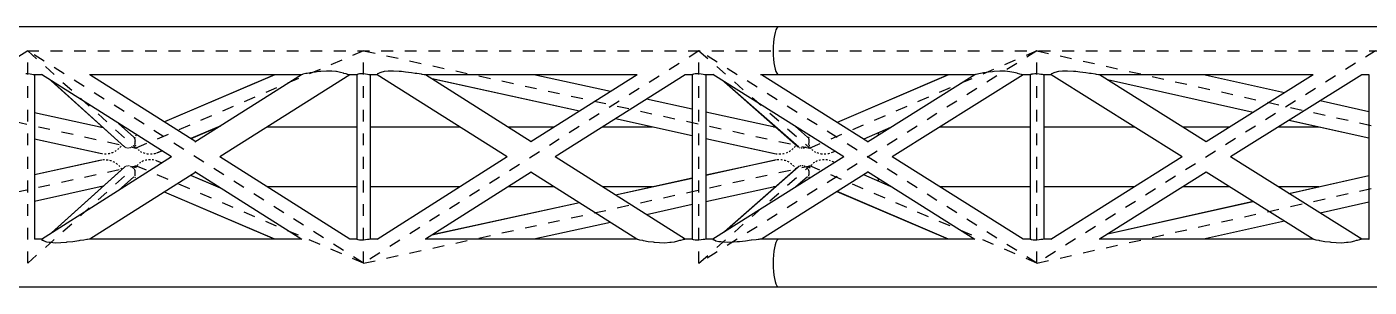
# Model space of a CAD drawing. Header units: millimetres. Extents: x 149919 to 150445, y 136651 to 136866.
# Drawn here: x 150211.19 to 150222.56, y 136757.47 to 136759.68 of the extents above; entities that cross this region are included whole.
import ezdxf

# ---------------------------------------------------------------- set-up
doc = ezdxf.new("R2010")
doc.units = ezdxf.units.MM
doc.header["$LTSCALE"] = 0.25
doc.linetypes.add('CENTER', pattern=[50.8, 31.75, -6.35, 6.35, -6.35])
doc.linetypes.add('XKITLINE00', pattern=[0])

# ---------------------------------------------------------------- blocks, each defined once
blk = doc.blocks.new('çatıı')
at = {"color": 8, "linetype": 'XKITLINE00'}
for p, q in [((7574.7, 10930.6), (6202.7, 10930.6)), ((7571.6, 10925.8), (7571, 10923.3)), ((7572.3, 10927.9), (7571.6, 10925.8)), ((7572.3, 10927.9), (7571.6, 10925.8)), ((7573, 10929.4), (7572.3, 10927.9)), ((7573, 10929.4), (7572.3, 10927.9)), ((7573.8, 10930.3), (7573, 10929.4)), ((7573.8, 10930.3), (7573, 10929.4)), ((7574.7, 10930.6), (7573.8, 10930.3)), ((7574.7, 10930.6), (7573.8, 10930.3)), ((9008.6, 10930.6), (7574.7, 10930.6)), ((7570, 10913.8), (7569.9, 10910.3)), ((7570.2, 10917.2), (7570, 10913.8)), ((7570.5, 10920.4), (7570.2, 10917.2)), ((7571, 10923.3), (7570.5, 10920.4)), ((7569.9, 10910.3), (7570, 10906.7)), ((7570, 10906.7), (7570.2, 10903.3)), ((7570.2, 10903.3), (7570.5, 10900.1)), ((6938.8, 10890.7), (6937.1, 10890.8)), ((6940.6, 10890.5), (6938.8, 10890.7)), ((6942.2, 10890.2), (6940.6, 10890.5)), ((6943.4, 10890), (6942.2, 10890.2)), ((6944.2, 10889.9), (6943.4, 10890)), ((6944.3, 10889.9), (6944.2, 10889.9)), ((6944.5, 10890), (6944.3, 10889.9)), ((6950.4, 10890), (6944.3, 10890)), ((6944.5, 10890), (6944.5, 10750.6)), ((6944.5, 10890), (6944.5, 10750.6)), ((7060.4, 10820.3), (6950.2, 10890.1)), ((7170.5, 10890), (6991, 10890)), ((7080.9, 10833.2), (6991.3, 10890)), ((7147.7, 10890), (7054.4, 10850)), ((7147.9, 10890), (7054.5, 10850)), ((7170.6, 10890), (7080.3, 10832.9)), ((7211.4, 10890), (7101.4, 10820.3)), ((7171.3, 10890.2), (7170.6, 10890)), ((7171.7, 10890.4), (7171.3, 10890.2)), ((7174.2, 10890.9), (7171.7, 10890.4)), ((7175.4, 10891.1), (7174.2, 10890.9)), ((7177.9, 10891.7), (7175.4, 10891.1)), ((7182.3, 10892.3), (7177.9, 10891.7)), ((7185.3, 10892.6), (7182.3, 10892.3)), ((7187, 10892.8), (7185.3, 10892.6)), ((7191.8, 10893.1), (7187, 10892.8)), ((7196.2, 10893), (7191.8, 10893.1)), ((7199.6, 10892.6), (7196.2, 10893)), ((7200.1, 10892.6), (7199.6, 10892.6)), ((7203.5, 10892), (7200.1, 10892.6)), ((7206.1, 10891.3), (7203.5, 10892)), ((7206.4, 10891.1), (7206.1, 10891.3)), ((7208.3, 10890.7), (7206.4, 10891.1)), ((7209.4, 10890.2), (7208.3, 10890.7)), ((7209.8, 10890.1), (7209.4, 10890.2)), ((7210.9, 10889.9), (7209.8, 10890.1)), ((7217.3, 10890), (7210.7, 10890)), ((7211.3, 10890), (7210.9, 10889.9)), ((7210.9, 10889.9), (7210.9, 10889.9)), ((7217.6, 10890.2), (7217.3, 10890)), ((7217.3, 10890.1), (7217.3, 10750.4)), ((7217.3, 10890), (7217.3, 10750.5)), ((7217.8, 10890.2), (7217.6, 10890.2)), ((7218.4, 10890.4), (7217.8, 10890.2)), ((7219.6, 10890.7), (7218.4, 10890.4)), ((7221.2, 10890.8), (7219.6, 10890.7)), ((7223, 10890.7), (7221.2, 10890.8)), ((7224.7, 10890.5), (7223, 10890.7)), ((7226.3, 10890.2), (7224.7, 10890.5)), ((7227.6, 10890), (7226.3, 10890.2)), ((7228.4, 10889.9), (7227.6, 10890)), ((7228.6, 10890), (7228.4, 10889.9)), ((7234.7, 10890), (7228.4, 10890)), ((7228.4, 10889.9), (7228.4, 10889.9)), ((7228.7, 10890), (7228.7, 10750.6)), ((7228.7, 10890), (7228.7, 10750.6)), ((7234.7, 10890.2), (7234.5, 10890.1)), ((7234.7, 10889.9), (7234.5, 10890.1)), ((7234.8, 10890.7), (7234.7, 10890.2)), ((7344.7, 10820.3), (7234.7, 10889.9)), ((7235.9, 10891.1), (7234.8, 10890.7)), ((7237.7, 10892), (7235.9, 10891.3)), ((7235.9, 10891.3), (7235.9, 10891.1)), ((7240.5, 10892.6), (7237.7, 10892)), ((7240.9, 10892.6), (7240.5, 10892.6)), ((7243.9, 10893), (7240.9, 10892.6)), ((7248.3, 10893.1), (7243.9, 10893)), ((7253.3, 10892.8), (7248.3, 10893.1)), ((7255.2, 10892.6), (7253.3, 10892.8)), ((7258.5, 10892.3), (7255.2, 10892.6)), ((7263.7, 10891.7), (7258.5, 10892.3)), ((7266.8, 10891.1), (7263.7, 10891.7)), ((7268.3, 10890.9), (7266.8, 10891.1)), ((7272, 10890.4), (7268.3, 10890.9)), ((7272.8, 10890.2), (7272, 10890.4)), ((7274.4, 10890), (7272.8, 10890.2)), ((7275.3, 10889.9), (7274.4, 10890)), ((7454.7, 10890), (7274.8, 10890)), ((7275.5, 10889.9), (7275.3, 10889.9)), ((7275.5, 10889.9), (7275.4, 10890)), ((7365.1, 10833.2), (7275.5, 10889.9)), ((7454.8, 10890), (7364.8, 10833)), ((7432.3, 10875.8), (7367.3, 10890)), ((7495.5, 10890), (7385.4, 10820.3)), ((7501.4, 10890), (7495.2, 10890)), ((7501.7, 10890.2), (7501.4, 10890)), ((7501.4, 10890.1), (7501.4, 10750.4)), ((7501.4, 10890), (7501.4, 10750.5)), ((7502, 10890.2), (7501.7, 10890.2)), ((7502.5, 10890.4), (7502, 10890.2)), ((7503.8, 10890.7), (7502.5, 10890.4)), ((7505.4, 10890.8), (7503.8, 10890.7)), ((7507.1, 10890.7), (7505.4, 10890.8)), ((7508.9, 10890.5), (7507.1, 10890.7)), ((7510.5, 10890.2), (7508.9, 10890.5)), ((7511.8, 10890), (7510.5, 10890.2)), ((7512.6, 10889.9), (7511.8, 10890)), ((7512.8, 10890), (7512.6, 10889.9)), ((7518.9, 10890), (7512.6, 10890)), ((7512.6, 10889.9), (7512.6, 10889.9)), ((7512.8, 10890), (7512.8, 10750.6)), ((7512.8, 10890), (7512.8, 10750.6)), ((7629.7, 10820.3), (7518.7, 10890.1)), ((7574.7, 10890), (7559.2, 10890)), ((7650.2, 10833.2), (7560, 10890)), ((7570.5, 10900.1), (7571, 10897.2)), ((7571, 10897.2), (7571.6, 10894.7)), ((7571.6, 10894.7), (7572.3, 10892.7)), ((7571.6, 10894.7), (7572.3, 10892.7)), ((7572.3, 10892.7), (7573, 10891.2)), ((7572.3, 10892.7), (7573, 10891.2)), ((7573, 10891.2), (7573.8, 10890.3)), ((7573, 10891.2), (7573.8, 10890.3)), ((7574.7, 10890), (7573.8, 10890.3)), ((7574.7, 10890), (7573.8, 10890.3)), ((7740.5, 10890), (7574.7, 10890)), ((7718.2, 10890), (7624.1, 10849.6)), ((7718.4, 10890), (7624.2, 10849.6)), ((7740.6, 10890), (7649.7, 10832.9)), ((7781.6, 10890), (7670.8, 10820.3)), ((7741.3, 10890.1), (7740.6, 10890)), ((7741.7, 10890.3), (7741.3, 10890.1)), ((7744.2, 10890.8), (7741.7, 10890.3)), ((7745.6, 10891), (7744.2, 10890.8)), ((7747.9, 10891.5), (7745.6, 10891)), ((7752.3, 10892.2), (7747.9, 10891.5)), ((7755.7, 10892.5), (7752.3, 10892.2)), ((7757.1, 10892.7), (7755.7, 10892.5)), ((7762, 10893), (7757.1, 10892.7)), ((7766.5, 10892.9), (7762, 10893)), ((7770.4, 10892.5), (7766.5, 10892.9)), ((7773.8, 10891.9), (7770.4, 10892.5)), ((7776.5, 10891.2), (7773.8, 10891.9)), ((7776.9, 10891), (7776.5, 10891.2)), ((7778.7, 10890.6), (7776.9, 10891)), ((7779.8, 10890.1), (7778.7, 10890.6)), ((7780.2, 10890.1), (7779.8, 10890.1)), ((7781.2, 10889.9), (7780.2, 10890.1)), ((7787.6, 10890), (7781, 10890)), ((7781.5, 10890), (7781.2, 10889.9)), ((7781.2, 10889.9), (7781.2, 10889.9)), ((7787.9, 10890.1), (7787.6, 10890)), ((7787.6, 10890.1), (7787.6, 10750.5)), ((7787.6, 10890), (7787.6, 10750.6)), ((7788.3, 10890.2), (7787.9, 10890.1)), ((7788.7, 10890.4), (7788.3, 10890.2)), ((7790, 10890.6), (7788.7, 10890.4)), ((7791.6, 10890.8), (7790, 10890.6)), ((7793.3, 10890.7), (7791.6, 10890.8)), ((7795.1, 10890.5), (7793.3, 10890.7)), ((7796.7, 10890.2), (7795.1, 10890.5)), ((7796.8, 10890.2), (7796.7, 10890.2)), ((7798, 10890.1), (7796.8, 10890.2)), ((7798.8, 10889.9), (7798, 10890.1)), ((7805.2, 10890), (7798.8, 10890)), ((7799, 10890), (7798.8, 10889.9)), ((7798.8, 10889.9), (7798.8, 10889.9)), ((7799, 10890), (7799, 10750.6)), ((7799, 10890), (7799, 10750.6)), ((7805.3, 10890.2), (7805.1, 10890.1)), ((7805.1, 10890.1), (7805.2, 10889.9)), ((7916.2, 10820.3), (7805.2, 10889.9)), ((7805.5, 10890.7), (7805.3, 10890.2)), ((7806.6, 10891.1), (7805.5, 10890.7)), ((7806.7, 10891.3), (7806.6, 10891.1)), ((7808.5, 10892), (7806.7, 10891.3)), ((7811.4, 10892.6), (7808.5, 10892)), ((7811.8, 10892.6), (7811.4, 10892.6)), ((7814.9, 10893), (7811.8, 10892.6)), ((7819.3, 10893.1), (7814.9, 10893)), ((7824.3, 10892.8), (7819.3, 10893.1)), ((7826.2, 10892.6), (7824.3, 10892.8)), ((7829.6, 10892.3), (7826.2, 10892.6)), ((7834.7, 10891.7), (7829.6, 10892.3)), ((7837.9, 10891.1), (7834.7, 10891.7)), ((7839.3, 10890.9), (7837.9, 10891.1)), ((7843, 10890.4), (7839.3, 10890.9)), ((7843.8, 10890.2), (7843, 10890.4)), ((7845.3, 10890), (7843.8, 10890.2)), ((7846.2, 10889.9), (7845.3, 10890)), ((8027.2, 10890), (7845.6, 10890)), ((7846.3, 10889.9), (7846.2, 10890)), ((7846.3, 10889.9), (7846.2, 10889.9)), ((7936.7, 10833.2), (7846.3, 10889.9)), ((8002.8, 10874.6), (7934.2, 10890)), ((8027.3, 10890), (7936.5, 10833)), ((8068.3, 10890), (7957.3, 10820.3)), ((8074.4, 10890), (8068.1, 10890)), ((8074.4, 10890.1), (8074.4, 10750.5)), ((8074.7, 10890.1), (8074.4, 10890)), ((8074.4, 10890), (8074.4, 10750.6)), ((7020.6, 10828.9), (6958.5, 10884.8)), ((7020.9, 10828.6), (6958.8, 10884.7)), ((7406, 10859.1), (7281, 10886.4)), ((7406, 10859.1), (7281.1, 10886.4)), ((7591.2, 10828.7), (7528.4, 10884)), ((7591.6, 10828.5), (7528.7, 10883.8)), ((7976.5, 10858.1), (7853, 10885.8)), ((7976.4, 10858.1), (7853, 10885.7)), ((7501.4, 10860.7), (7462.6, 10869.2)), ((8074.4, 10858.6), (8033.1, 10867.8)), ((7002.6, 10845), (6944.5, 10857.8)), ((7572.5, 10845.2), (7512.8, 10858.2)), ((7001.9, 10845.7), (6999.8, 10845.7)), ((7028.4, 10837.1), (7015.5, 10848.8)), ((7020.4, 10845.7), (7018.9, 10845.7)), ((7102.3, 10846.8), (7076.8, 10835.9)), ((7101.9, 10846.5), (7076.8, 10835.8)), ((7100.5, 10845.7), (7099.9, 10845.7)), ((7217.3, 10845.7), (7141.5, 10845.7)), ((7304.6, 10845.7), (7228.7, 10845.7)), ((7384.8, 10845.7), (7345.3, 10845.7)), ((7467.6, 10845.7), (7425.5, 10845.7)), ((7501.4, 10838.3), (7436.3, 10852.5)), ((7501.4, 10838.3), (7436.3, 10852.5)), ((7571.9, 10845.7), (7570.2, 10845.7)), ((7599, 10837), (7588.8, 10846)), ((7589.3, 10845.7), (7589.2, 10845.7)), ((7669.3, 10845.2), (7646.6, 10835.5)), ((7787.6, 10845.7), (7711.2, 10845.7)), ((7875.7, 10845.7), (7799, 10845.7)), ((7956.7, 10845.7), (7916.8, 10845.7)), ((8031.9, 10845.7), (7997.8, 10845.7)), ((8074.4, 10836.2), (8006.7, 10851.3)), ((8074.4, 10836.2), (8006.8, 10851.3)), ((7001.3, 10823), (6944.5, 10835.4)), ((6999.9, 10823.2), (6944.5, 10835.4)), ((7028.4, 10837.1), (7028.6, 10836.9)), ((7028.6, 10836.9), (7028.7, 10836.7)), ((7029.1, 10836.4), (7029.2, 10836.2)), ((7029.3, 10836.7), (7029.2, 10836.3)), ((7029.2, 10836.2), (7029.2, 10836.1)), ((7029.2, 10836.1), (7029.3, 10835.7)), ((7029.4, 10836.8), (7029.3, 10836.7)), ((7029.3, 10835.7), (7029.4, 10835.5)), ((7029.5, 10837.1), (7029.4, 10836.8)), ((7029.4, 10835.5), (7029.5, 10835.3)), ((7029.5, 10833.4), (7029.4, 10832.7)), ((7029.5, 10833.1), (7029.4, 10832.6)), ((7029.5, 10835.3), (7029.5, 10835.1)), ((7029.5, 10835.1), (7029.5, 10835)), ((7029.5, 10835), (7029.5, 10834.4)), ((7029.5, 10834.7), (7029.6, 10833.8)), ((7029.6, 10833.8), (7029.5, 10833.5)), ((7029.5, 10833.6), (7029.5, 10833.4)), ((7030.1, 10838.5), (7029.9, 10838)), ((7030.5, 10838.8), (7030.1, 10838.5)), ((7572.4, 10822.8), (7512.8, 10835.8)), ((7571, 10823.1), (7512.8, 10835.8)), ((7599, 10837), (7599.2, 10836.8)), ((7599.2, 10836.8), (7599.4, 10836.6)), ((7599.7, 10836.3), (7599.8, 10836.1)), ((7599.7, 10836.3), (7599.7, 10836.3)), ((7599.9, 10836.7), (7599.8, 10836.2)), ((7599.8, 10836.1), (7599.8, 10836)), ((7599.8, 10836), (7599.9, 10835.6)), ((7600, 10836.8), (7599.9, 10836.7)), ((7599.9, 10835.6), (7600, 10835.4)), ((7600.1, 10837.1), (7600, 10836.8)), ((7600, 10835.4), (7600.1, 10835.2)), ((7600.1, 10833.3), (7600, 10832.6)), ((7600.1, 10835.2), (7600.1, 10835)), ((7600.1, 10835), (7600.1, 10834.8)), ((7600.1, 10834.8), (7600.1, 10834.3)), ((7600.1, 10834.6), (7600.2, 10833.7)), ((7600.2, 10833.7), (7600.1, 10833.3)), ((7600.1, 10833.5), (7600.1, 10833.3)), ((7600.1, 10833.3), (7600.1, 10833.3)), ((7600.1, 10833), (7600.1, 10832.6)), ((7600.8, 10838.5), (7600.5, 10838)), ((7600.8, 10838.5), (7600.8, 10838.5)), ((7659.1, 10840.8), (7658.5, 10838.4)), ((7659.1, 10840.8), (7658.5, 10838.4)), ((7002.1, 10822.9), (7001.3, 10823)), ((7004.4, 10822.7), (7003.6, 10822.8)), ((7005.2, 10822.8), (7004.4, 10822.7)), ((7007.5, 10823.1), (7006.7, 10823)), ((7008.2, 10823.3), (7007.5, 10823.1)), ((7010.4, 10823.9), (7009.7, 10823.7)), ((7011.1, 10824.2), (7010.4, 10823.9)), ((7013, 10825.2), (7012.4, 10824.9)), ((7013.6, 10825.7), (7013, 10825.2)), ((7015.3, 10827), (7014.7, 10826.5)), ((7015.7, 10827.5), (7015.3, 10827)), ((7017.2, 10829), (7016.7, 10828.4)), ((7017.5, 10829.5), (7017.2, 10829)), ((7018.4, 10830.8), (7018.3, 10830.6)), ((7020.8, 10828.8), (7020.6, 10828.9)), ((7022, 10828.1), (7021.5, 10828.4)), ((7022.3, 10828), (7022, 10828.1)), ((7023.7, 10827.8), (7023.1, 10827.9)), ((7023.9, 10827.8), (7023.7, 10827.8)), ((7025.4, 10828.1), (7024.8, 10828)), ((7025.7, 10828.2), (7025.4, 10828.1)), ((7027, 10828.8), (7026.5, 10828.5)), ((7027.2, 10829), (7027, 10828.8)), ((7028.4, 10830), (7027.9, 10829.6)), ((7028.5, 10830.2), (7028.4, 10830.1)), ((7028.4, 10830.1), (7028.4, 10830)), ((7029.2, 10831.2), (7029, 10830.9)), ((7029.3, 10831.5), (7029.2, 10831.2)), ((7029.2, 10831.3), (7029.2, 10831.3)), ((7029.4, 10832), (7029.3, 10831.6)), ((7029.3, 10831.8), (7029.3, 10831.5)), ((7029.4, 10832.4), (7029.4, 10832)), ((7029.5, 10830.7), (7029.7, 10830.2)), ((7029.7, 10830.2), (7029.8, 10830)), ((7029.8, 10830), (7030, 10829.6)), ((7030.6, 10828.6), (7030.9, 10828)), ((7030.9, 10828), (7031.3, 10827.6)), ((7032.2, 10826.6), (7032.6, 10826.2)), ((7032.6, 10826.2), (7032.6, 10826.1)), ((7033.2, 10825.7), (7032.6, 10826.1)), ((7034.8, 10824.5), (7034.2, 10824.9)), ((7035.4, 10824.2), (7034.8, 10824.5)), ((7037.3, 10823.4), (7036.7, 10823.7)), ((7038.1, 10823.2), (7037.3, 10823.4)), ((7040.2, 10822.7), (7039.5, 10822.9)), ((7041, 10822.7), (7040.2, 10822.7)), ((7043.3, 10822.6), (7042.5, 10822.6)), ((7044, 10822.7), (7043.3, 10822.6)), ((7046.3, 10823), (7045.6, 10822.9)), ((7047.1, 10823.3), (7046.3, 10823)), ((7052.4, 10825.4), (7047.8, 10823.4)), ((7049.3, 10824), (7048.5, 10823.8)), ((7052.4, 10825.4), (7049.3, 10824)), ((7573.2, 10822.8), (7572.4, 10822.8)), ((7575.5, 10822.6), (7574.8, 10822.6)), ((7576.3, 10822.7), (7575.5, 10822.6)), ((7578.6, 10822.9), (7577.8, 10822.8)), ((7579.3, 10823.1), (7578.6, 10822.9)), ((7581.5, 10823.8), (7580.8, 10823.6)), ((7582.1, 10824.1), (7581.5, 10823.8)), ((7584.1, 10825.1), (7583.4, 10824.8)), ((7584.6, 10825.6), (7584.1, 10825.1)), ((7586.3, 10826.9), (7585.7, 10826.4)), ((7586.7, 10827.4), (7586.3, 10826.9)), ((7588.2, 10828.9), (7587.7, 10828.4)), ((7588.5, 10829.4), (7588.2, 10828.9)), ((7591.4, 10828.6), (7591.2, 10828.7)), ((7592.7, 10827.9), (7592.1, 10828.2)), ((7592.9, 10827.9), (7592.7, 10827.9)), ((7594.3, 10827.7), (7593.7, 10827.8)), ((7594.6, 10827.7), (7594.3, 10827.7)), ((7596.1, 10827.9), (7595.4, 10827.8)), ((7596.3, 10828), (7596.1, 10827.9)), ((7597.7, 10828.7), (7597.1, 10828.4)), ((7597.8, 10828.9), (7597.7, 10828.7)), ((7599, 10829.9), (7598.5, 10829.5)), ((7599.1, 10830.1), (7599, 10830)), ((7599, 10830), (7599, 10829.9)), ((7599.8, 10831.1), (7599.6, 10830.8)), ((7599.9, 10831.4), (7599.8, 10831.1)), ((7600, 10831.9), (7599.9, 10831.5)), ((7599.9, 10831.7), (7599.9, 10831.4)), ((7600.1, 10832.5), (7600, 10831.9)), ((7600.1, 10830.7), (7600.3, 10830.2)), ((7600.3, 10830.2), (7600.4, 10830)), ((7600.4, 10830), (7600.6, 10829.6)), ((7601.2, 10828.6), (7601.5, 10828)), ((7601.5, 10828), (7601.9, 10827.6)), ((7602.8, 10826.6), (7603.2, 10826.2)), ((7603.2, 10826.2), (7603.2, 10826.1)), ((7603.8, 10825.7), (7603.2, 10826.1)), ((7605.4, 10824.5), (7604.8, 10824.9)), ((7606, 10824.2), (7605.4, 10824.5)), ((7607.9, 10823.4), (7607.3, 10823.7)), ((7608.7, 10823.2), (7607.9, 10823.4)), ((7610.8, 10822.7), (7610.1, 10822.9)), ((7611.6, 10822.7), (7610.8, 10822.7)), ((7613.9, 10822.6), (7613.1, 10822.6)), ((7614.6, 10822.7), (7613.9, 10822.6)), ((7616.9, 10823), (7616.2, 10822.9)), ((7617.7, 10823.3), (7616.9, 10823)), ((7619.8, 10824), (7619.1, 10823.7)), ((7622.2, 10825), (7619.8, 10824)), ((7001.4, 10817.6), (6944.5, 10805.1)), ((6999.7, 10817.3), (6944.5, 10805.1)), ((7060.4, 10820.3), (6950.3, 10750.5)), ((7020.6, 10811.7), (6958.5, 10755.7)), ((7020.9, 10811.9), (6958.8, 10755.9)), ((7000.1, 10817.3), (6999.7, 10817.3)), ((7002.8, 10817.8), (7002.1, 10817.6)), ((7003.6, 10817.8), (7002.8, 10817.8)), ((7006, 10817.7), (7005.2, 10817.7)), ((7006.7, 10817.6), (7006, 10817.7)), ((7009, 10817.1), (7008.2, 10817.3)), ((7009.7, 10816.9), (7009, 10817.1)), ((7011.8, 10816), (7011.1, 10816.3)), ((7012.4, 10815.7), (7011.8, 10816)), ((7014.2, 10814.5), (7013.6, 10814.9)), ((7014.2, 10814.5), (7014.5, 10814.2)), ((7014.7, 10814), (7014.5, 10814.2)), ((7016.3, 10812.6), (7015.7, 10813.1)), ((7016.3, 10812.6), (7016.7, 10812.1)), ((7017.5, 10811), (7017.9, 10810.5)), ((7017.9, 10810.5), (7018, 10810.4)), ((7018, 10810.4), (7018.3, 10810)), ((7021.5, 10812.2), (7020.9, 10811.9)), ((7022.5, 10812.6), (7022.3, 10812.5)), ((7023.1, 10812.6), (7022.5, 10812.6)), ((7024.2, 10812.7), (7023.9, 10812.7)), ((7024.8, 10812.6), (7024.2, 10812.7)), ((7025.9, 10812.3), (7025.7, 10812.4)), ((7026.5, 10812), (7025.9, 10812.3)), ((7027.4, 10811.4), (7027.2, 10811.6)), ((7027.4, 10811.4), (7027.9, 10811)), ((7028.7, 10810.2), (7028.5, 10810.3)), ((7028.7, 10810.2), (7029, 10809.6)), ((7029.5, 10809.8), (7029.2, 10809.3)), ((7030.2, 10811.5), (7030, 10810.9)), ((7030.6, 10812), (7030.2, 10811.5)), ((7031.7, 10813.5), (7031.3, 10813)), ((7032.2, 10813.9), (7031.7, 10813.5)), ((7033.6, 10815.3), (7033.2, 10814.8)), ((7034.2, 10815.6), (7033.6, 10815.3)), ((7036, 10816.7), (7035.4, 10816.3)), ((7036.7, 10816.9), (7036, 10816.7)), ((7038.7, 10817.6), (7038.1, 10817.3)), ((7039.5, 10817.7), (7038.7, 10817.6)), ((7041.7, 10817.9), (7041, 10817.8)), ((7042.5, 10817.9), (7041.7, 10817.9)), ((7044.8, 10817.8), (7044, 10817.8)), ((7045.6, 10817.6), (7044.8, 10817.8)), ((7047.8, 10817.1), (7047.1, 10817.3)), ((7052.4, 10815.1), (7047.8, 10817.1)), ((7052.4, 10815.2), (7049.2, 10816.6)), ((7211.4, 10750.6), (7101.4, 10820.3)), ((7344.7, 10820.3), (7234.6, 10750.5)), ((7495.4, 10750.6), (7385.4, 10820.3)), ((7572.6, 10817.8), (7512.8, 10804.7)), ((7570.9, 10817.4), (7512.8, 10804.8)), ((7629.7, 10820.3), (7518.8, 10750.6)), ((7591.2, 10811.8), (7528.4, 10756.6)), ((7591.6, 10812.1), (7528.7, 10756.8)), ((7571.3, 10817.5), (7570.9, 10817.4)), ((7574, 10817.9), (7573.2, 10817.8)), ((7574.8, 10817.9), (7574, 10817.9)), ((7577.1, 10817.9), (7576.3, 10817.9)), ((7577.8, 10817.7), (7577.1, 10817.9)), ((7580.1, 10817.3), (7579.3, 10817.4)), ((7580.8, 10817), (7580.1, 10817.3)), ((7582.8, 10816.1), (7582.1, 10816.4)), ((7583.4, 10815.8), (7582.8, 10816.1)), ((7585.2, 10814.6), (7584.6, 10815)), ((7585.2, 10814.6), (7585.4, 10814.3)), ((7585.7, 10814.1), (7585.4, 10814.3)), ((7587.3, 10812.7), (7586.7, 10813.2)), ((7587.3, 10812.7), (7587.7, 10812.2)), ((7588.5, 10811.1), (7588.9, 10810.6)), ((7588.9, 10810.6), (7588.9, 10810.5)), ((7588.9, 10810.5), (7589.2, 10810.1)), ((7592.1, 10812.3), (7591.6, 10812.1)), ((7593.1, 10812.7), (7592.9, 10812.6)), ((7593.7, 10812.8), (7593.1, 10812.7)), ((7594.8, 10812.9), (7594.6, 10812.8)), ((7595.4, 10812.7), (7594.8, 10812.9)), ((7596.5, 10812.5), (7596.3, 10812.5)), ((7597.1, 10812.1), (7596.5, 10812.5)), ((7598.1, 10811.6), (7597.8, 10811.7)), ((7598.1, 10811.6), (7598.5, 10811.1)), ((7599.3, 10810.3), (7599.1, 10810.5)), ((7599.3, 10810.3), (7599.6, 10809.7)), ((7600.1, 10809.8), (7599.9, 10809.3)), ((7600.8, 10811.5), (7600.6, 10810.9)), ((7601.2, 10812), (7600.8, 10811.5)), ((7602.3, 10813.5), (7601.9, 10813)), ((7602.8, 10813.9), (7602.3, 10813.5)), ((7604.2, 10815.3), (7603.8, 10814.8)), ((7604.8, 10815.6), (7604.2, 10815.3)), ((7606.6, 10816.7), (7606, 10816.3)), ((7607.3, 10816.9), (7606.6, 10816.7)), ((7609.3, 10817.6), (7608.7, 10817.3)), ((7610.1, 10817.7), (7609.3, 10817.6)), ((7612.3, 10818), (7611.6, 10817.9)), ((7613.1, 10817.9), (7612.3, 10818)), ((7615.4, 10817.8), (7614.6, 10817.8)), ((7616.2, 10817.6), (7615.4, 10817.8)), ((7618.4, 10817.1), (7617.7, 10817.3)), ((7622.2, 10815.6), (7619.8, 10816.6)), ((7781.6, 10750.6), (7670.8, 10820.3)), ((7916.2, 10820.3), (7805.1, 10750.5)), ((8068.3, 10750.6), (7957.3, 10820.3)), ((7080.9, 10807.3), (6991.3, 10750.6)), ((7028.4, 10803.5), (7015.5, 10791.8)), ((7029.2, 10804.3), (7029.1, 10804.2)), ((7029.2, 10809.3), (7029.2, 10809.2)), ((7029.2, 10809.3), (7029.3, 10809)), ((7029.3, 10804.4), (7029.2, 10804.3)), ((7029.3, 10809), (7029.4, 10808.6)), ((7029.3, 10808.8), (7029.4, 10808.5)), ((7029.4, 10805), (7029.3, 10804.8)), ((7029.3, 10804.8), (7029.3, 10804.4)), ((7029.4, 10808.5), (7029.4, 10807.8)), ((7029.4, 10808.3), (7029.4, 10808.1)), ((7029.4, 10807.9), (7029.5, 10807.2)), ((7029.5, 10805.4), (7029.4, 10805.2)), ((7029.4, 10805.2), (7029.4, 10805)), ((7029.5, 10807.2), (7029.5, 10806.8)), ((7029.5, 10806.9), (7029.5, 10806.7)), ((7029.5, 10806.7), (7029.5, 10806.2)), ((7029.5, 10806.2), (7029.5, 10805.8)), ((7029.5, 10805.6), (7029.5, 10805.6)), ((7029.5, 10805.6), (7029.5, 10805.4)), ((7029.5, 10803.4), (7029.6, 10803)), ((7029.6, 10803), (7029.9, 10802.5)), ((7030.5, 10801.7), (7030.7, 10801.4)), ((7102.3, 10793.8), (7076.8, 10804.7)), ((7101.9, 10794), (7076.8, 10804.7)), ((7170.7, 10750.4), (7080.3, 10807.7)), ((7365.1, 10807.4), (7275.4, 10750.6)), ((7454.6, 10750.6), (7364.8, 10807.5)), ((7501.4, 10802.3), (7436.3, 10788)), ((7501.4, 10802.2), (7436.3, 10788)), ((7650.2, 10807.3), (7560, 10750.6)), ((7599, 10803.6), (7588.8, 10794.6)), ((7599.8, 10804.4), (7599.7, 10804.3)), ((7599.8, 10809.4), (7599.9, 10809.2)), ((7599.9, 10804.5), (7599.8, 10804.4)), ((7599.9, 10809.2), (7600, 10808.7)), ((7599.9, 10808.9), (7600, 10808.6)), ((7600, 10805.1), (7599.9, 10804.9)), ((7599.9, 10804.9), (7599.9, 10804.5)), ((7600, 10808.6), (7600, 10808)), ((7600, 10808.4), (7600, 10808.1)), ((7600.1, 10805.3), (7600, 10805.1)), ((7600.1, 10807.9), (7600.1, 10807.3)), ((7600.1, 10807.3), (7600.1, 10807.2)), ((7600.1, 10807.2), (7600.1, 10806.9)), ((7600.1, 10807.1), (7600.1, 10806.8)), ((7600.1, 10806.8), (7600.1, 10806.3)), ((7600.1, 10806.3), (7600.1, 10805.7)), ((7600.1, 10805.7), (7600.1, 10805.5)), ((7600.1, 10805.5), (7600.1, 10805.3)), ((7600.1, 10803.4), (7600.2, 10803)), ((7600.2, 10803), (7600.5, 10802.5)), ((7669.3, 10795.4), (7646.6, 10805.1)), ((7740.7, 10750.5), (7649.7, 10807.7)), ((7658.5, 10802.2), (7659.1, 10799.7)), ((7658.5, 10802.2), (7659.1, 10799.7)), ((7936.7, 10807.4), (7846.2, 10750.6)), ((8027.2, 10750.6), (7936.5, 10807.5)), ((8074.4, 10804.4), (8006.7, 10789.2)), ((8074.4, 10804.3), (8006.8, 10789.2)), ((7002.6, 10795.5), (6944.5, 10782.7)), ((7001.9, 10794.9), (6999.8, 10794.9)), ((7020.4, 10794.9), (7018.9, 10794.9)), ((7147.7, 10750.6), (7054.4, 10790.5)), ((7147.9, 10750.6), (7054.5, 10790.6)), ((7100.5, 10794.9), (7099.9, 10794.9)), ((7217.3, 10794.9), (7141.5, 10794.9)), ((7304.6, 10794.9), (7228.7, 10794.9)), ((7384.8, 10794.9), (7345.3, 10794.9)), ((7467.6, 10794.9), (7425.5, 10794.9)), ((7572.5, 10795.4), (7512.8, 10782.4)), ((7571.9, 10794.9), (7570.2, 10794.9)), ((7589.3, 10794.9), (7589.2, 10794.9)), ((7718.2, 10750.6), (7624.1, 10790.9)), ((7718.4, 10750.6), (7624.2, 10791)), ((7787.6, 10794.9), (7711.2, 10794.9)), ((7875.7, 10794.9), (7799, 10794.9)), ((7956.7, 10794.9), (7916.8, 10794.9)), ((8031.9, 10794.9), (7997.8, 10794.9)), ((7406, 10781.4), (7281, 10754.1)), ((7406, 10781.4), (7281.1, 10754.2)), ((7501.4, 10779.9), (7462.6, 10771.4)), ((7976.4, 10782.5), (7853, 10754.8)), ((7976.5, 10782.4), (7853, 10754.8)), ((8074.4, 10782), (8033.1, 10772.7)), ((7432.3, 10764.8), (7367.3, 10750.6)), ((8002.8, 10765.9), (7934.2, 10750.6)), ((6950.4, 10750.6), (6944.3, 10750.6)), ((6950.5, 10750.4), (6950.3, 10750.5)), ((6950.5, 10750.4), (6950.4, 10750.2)), ((6951.1, 10749.6), (6950.4, 10750.2)), ((6951.8, 10749.4), (6951.1, 10749.6)), ((6952.5, 10748.9), (6951.8, 10749.4)), ((6954.8, 10748.2), (6952.5, 10748.9)), ((6956.9, 10747.9), (6954.8, 10748.2)), ((6957.9, 10747.7), (6956.9, 10747.9)), ((6961.8, 10747.4), (6957.9, 10747.7)), ((6966.6, 10747.5), (6961.8, 10747.4)), ((6971.2, 10747.9), (6966.6, 10747.5)), ((6971.8, 10748), (6971.2, 10747.9)), ((6977, 10748.5), (6971.8, 10748)), ((6982, 10749.3), (6977, 10748.5)), ((6982.7, 10749.4), (6982, 10749.3)), ((6986.1, 10749.9), (6982.7, 10749.4)), ((6988.7, 10750.4), (6986.1, 10749.9)), ((6989.3, 10750.4), (6988.7, 10750.4)), ((6991, 10750.6), (6989.3, 10750.4)), ((7170.5, 10750.6), (6990.6, 10750.6)), ((6991.2, 10750.7), (6991, 10750.6)), ((6991.2, 10750.7), (6991.2, 10750.6)), ((7217.3, 10750.6), (7211.1, 10750.6)), ((7217.6, 10750.4), (7217.3, 10750.5)), ((7217.8, 10750.4), (7217.6, 10750.4)), ((7218.4, 10750.1), (7217.8, 10750.4)), ((7219.6, 10749.9), (7218.4, 10750.1)), ((7221.2, 10749.8), (7219.6, 10749.9)), ((7223, 10749.8), (7221.2, 10749.8)), ((7224.7, 10750), (7223, 10749.8)), ((7226.3, 10750.4), (7224.7, 10750)), ((7227.6, 10750.5), (7226.3, 10750.4)), ((7228.4, 10750.7), (7227.6, 10750.5)), ((7228.6, 10750.6), (7228.4, 10750.7)), ((7228.4, 10750.7), (7228.4, 10750.7)), ((7234.6, 10750.6), (7228.4, 10750.6)), ((7454.7, 10750.6), (7275.2, 10750.6)), ((7455.1, 10750.4), (7454.6, 10750.6)), ((7455.4, 10750.4), (7455.1, 10750.4)), ((7457, 10749.9), (7455.4, 10750.4)), ((7459.5, 10749.4), (7457, 10749.9)), ((7460, 10749.3), (7459.5, 10749.4)), ((7464.2, 10748.5), (7460, 10749.3)), ((7468.7, 10748), (7464.2, 10748.5)), ((7469.3, 10747.9), (7468.7, 10748)), ((7473.6, 10747.5), (7469.3, 10747.9)), ((7478.3, 10747.4), (7473.6, 10747.5)), ((7482.4, 10747.7), (7478.3, 10747.4)), ((7483.6, 10747.9), (7482.4, 10747.7)), ((7486, 10748.2), (7483.6, 10747.9)), ((7489, 10748.9), (7486, 10748.2)), ((7490.5, 10749.4), (7489, 10748.9)), ((7491.4, 10749.6), (7490.5, 10749.4)), ((7493.3, 10750.2), (7491.4, 10749.6)), ((7493.5, 10750.4), (7493.3, 10750.2)), ((7494.7, 10750.5), (7493.5, 10750.4)), ((7495.1, 10750.7), (7494.7, 10750.5)), ((7501.4, 10750.6), (7494.8, 10750.6)), ((7495.4, 10750.6), (7495.1, 10750.7)), ((7495.5, 10750.6), (7495.4, 10750.6)), ((7501.7, 10750.4), (7501.4, 10750.5)), ((7502, 10750.4), (7501.7, 10750.4)), ((7502.5, 10750.1), (7502, 10750.4)), ((7503.8, 10749.9), (7502.5, 10750.1)), ((7505.4, 10749.8), (7503.8, 10749.9)), ((7507.1, 10749.8), (7505.4, 10749.8)), ((7508.9, 10750), (7507.1, 10749.8)), ((7510.5, 10750.4), (7508.9, 10750)), ((7511.8, 10750.5), (7510.5, 10750.4)), ((7512.6, 10750.7), (7511.8, 10750.5)), ((7512.8, 10750.6), (7512.6, 10750.7)), ((7512.6, 10750.7), (7512.6, 10750.7)), ((7518.9, 10750.6), (7512.6, 10750.6)), ((7519.1, 10750.5), (7518.8, 10750.6)), ((7519.1, 10750.5), (7519, 10750.2)), ((7520, 10749.8), (7519, 10750.2)), ((7520.2, 10749.7), (7520, 10749.8)), ((7521.5, 10749.1), (7520.2, 10749.7)), ((7524, 10748.5), (7521.5, 10749.1)), ((7525.5, 10748.4), (7524, 10748.5)), ((7527.2, 10748.1), (7525.5, 10748.4)), ((7531.4, 10747.9), (7527.2, 10748.1)), ((7536.2, 10748.1), (7531.4, 10747.9)), ((7539.5, 10748.4), (7536.2, 10748.1)), ((7541.5, 10748.5), (7539.5, 10748.4)), ((7546.6, 10749.1), (7541.5, 10748.5)), ((7551.3, 10749.7), (7546.6, 10749.1)), ((7551.6, 10749.8), (7551.3, 10749.7)), ((7555.4, 10750.2), (7551.6, 10749.8)), ((7557.1, 10750.5), (7555.4, 10750.2)), ((7558.2, 10750.5), (7557.1, 10750.5)), ((7559.8, 10750.7), (7558.2, 10750.5)), ((7574.7, 10750.6), (7558.6, 10750.6)), ((7559.8, 10750.7), (7559.7, 10750.6)), ((7571, 10743.3), (7570.5, 10740.4)), ((7571.6, 10745.8), (7571, 10743.3)), ((7572.3, 10747.9), (7571.6, 10745.8)), ((7572.3, 10747.9), (7571.6, 10745.8)), ((7573, 10749.4), (7572.3, 10747.9)), ((7573, 10749.4), (7572.3, 10747.9)), ((7573.8, 10750.3), (7573, 10749.4)), ((7573.8, 10750.3), (7573, 10749.4)), ((7574.7, 10750.6), (7573.8, 10750.3)), ((7574.7, 10750.6), (7573.8, 10750.3)), ((7740.5, 10750.6), (7574.7, 10750.6)), ((7787.6, 10750.6), (7781.4, 10750.6)), ((7787.9, 10750.4), (7787.6, 10750.6)), ((7788.3, 10750.4), (7787.9, 10750.4)), ((7788.7, 10750.2), (7788.3, 10750.4)), ((7790, 10749.9), (7788.7, 10750.2)), ((7791.6, 10749.8), (7790, 10749.9)), ((7793.3, 10749.8), (7791.6, 10749.8)), ((7795.1, 10750), (7793.3, 10749.8)), ((7796.7, 10750.3), (7795.1, 10750)), ((7796.8, 10750.4), (7796.7, 10750.3)), ((7798, 10750.5), (7796.8, 10750.4)), ((7798.8, 10750.6), (7798, 10750.5)), ((7799, 10750.6), (7798.8, 10750.7)), ((7798.8, 10750.7), (7798.8, 10750.6)), ((7805.1, 10750.6), (7798.8, 10750.6)), ((8027.3, 10750.6), (7846, 10750.6)), ((8027.7, 10750.4), (8027.2, 10750.6)), ((8028.1, 10750.4), (8027.7, 10750.4)), ((8029.7, 10749.9), (8028.1, 10750.4)), ((8032.3, 10749.4), (8029.7, 10749.9)), ((8032.9, 10749.3), (8032.3, 10749.4)), ((8037.1, 10748.5), (8032.9, 10749.3)), ((8041.7, 10748), (8037.1, 10748.5)), ((8042.3, 10747.9), (8041.7, 10748)), ((8046.7, 10747.5), (8042.3, 10747.9)), ((8051.4, 10747.4), (8046.7, 10747.5)), ((8055.5, 10747.7), (8051.4, 10747.4)), ((8056.7, 10747.9), (8055.5, 10747.7)), ((8059.2, 10748.2), (8056.7, 10747.9)), ((8062.2, 10748.9), (8059.2, 10748.2)), ((8063.6, 10749.4), (8062.2, 10748.9)), ((8064.5, 10749.6), (8063.6, 10749.4)), ((8066.3, 10750.2), (8064.5, 10749.6)), ((8066.5, 10750.4), (8066.3, 10750.2)), ((8067.6, 10750.5), (8066.5, 10750.4)), ((8068, 10750.7), (8067.6, 10750.5)), ((8074.4, 10750.6), (8067.7, 10750.6)), ((8068.3, 10750.6), (8068, 10750.7)), ((8068.3, 10750.6), (8068.3, 10750.6)), ((8074.7, 10750.4), (8074.4, 10750.6)), ((7570, 10733.8), (7569.9, 10730.3)), ((7569.9, 10730.3), (7570, 10726.7)), ((7570.2, 10737.2), (7570, 10733.8)), ((7570.5, 10740.4), (7570.2, 10737.2)), ((7570, 10726.7), (7570.2, 10723.3)), ((7570.2, 10723.3), (7570.5, 10720.1)), ((7570.5, 10720.1), (7571, 10717.2)), ((7574.7, 10710), (6202.7, 10710)), ((7571, 10717.2), (7571.6, 10714.7)), ((7571.6, 10714.7), (7572.3, 10712.7)), ((7571.6, 10714.7), (7572.3, 10712.7)), ((7572.3, 10712.7), (7573, 10711.2)), ((7572.3, 10712.7), (7573, 10711.2)), ((7573, 10711.2), (7573.8, 10710.3)), ((7573, 10711.2), (7573.8, 10710.3)), ((7574.7, 10710), (7573.8, 10710.3)), ((7574.7, 10710), (7573.8, 10710.3)), ((9008.6, 10710), (7574.7, 10710))]:
    blk.add_line(p, q, dxfattribs=at)
at = {"color": 8, "linetype": 'CENTER'}
for p, q in [((6178, 10910.3), (7574.7, 10910.3)), ((6654.7, 10910.3), (7030.3, 10827.8)), ((6938.8, 10910.3), (6654.7, 10730.3)), ((7223, 10730.3), (6938.8, 10910.3)), ((6938.8, 10910.3), (7030.3, 10827.8)), ((6938.8, 10730.3), (6938.8, 10910.3)), ((7223, 10910.3), (7030.3, 10827.8)), ((7223, 10910.3), (7600.9, 10827.8)), ((7223, 10730.3), (7223, 10910.3)), ((7507.1, 10910.3), (7223, 10730.3)), ((7793.3, 10730.3), (7507.1, 10910.3)), ((7793.3, 10910.3), (7507.1, 10730.3)), ((7507.1, 10910.3), (7600.9, 10827.8)), ((7507.1, 10730.3), (7507.1, 10910.3)), ((7574.7, 10910.3), (9008.6, 10910.3)), ((7793.3, 10910.3), (7600.9, 10827.8)), ((7793.3, 10910.3), (7600.9, 10827.8)), ((7793.3, 10910.3), (8162.1, 10827.8)), ((8080.1, 10910.3), (7793.3, 10730.3)), ((7793.3, 10730.3), (7793.3, 10910.3)), ((6654.7, 10730.3), (7030.3, 10812.8)), ((6938.8, 10730.3), (7030.3, 10812.8)), ((7223, 10730.3), (7030.3, 10812.8)), ((7223, 10730.3), (7600.9, 10812.8)), ((7507.1, 10730.3), (7600.9, 10812.8)), ((7793.3, 10730.3), (7600.9, 10812.8)), ((7793.3, 10730.3), (7600.9, 10812.8)), ((7793.3, 10730.3), (8162.1, 10812.8))]:
    blk.add_line(p, q, dxfattribs=at)
at = {"color": 8, "linetype": 'XKITLINE00'}
for centre in [(6938.8, 10910.3), (6938.8, 10910.3), (6938.8, 10910.3), (6938.8, 10910.3), (7223, 10910.3), (7223, 10910.3), (7223, 10910.3), (7507.1, 10910.3), (7507.1, 10910.3), (7507.1, 10910.3), (7507.1, 10910.3), (7574.7, 10910.3), (7574.7, 10910.3), (7793.3, 10910.3), (7793.3, 10910.3), (7793.3, 10910.3), (7793.3, 10910.3), (7793.3, 10910.3), (7030.3, 10827.8), (7030.3, 10827.8), (7030.3, 10827.8), (7600.9, 10827.8), (7600.9, 10827.8), (7600.9, 10827.8), (7600.9, 10827.8), (7030.3, 10812.8), (7030.3, 10812.8), (7030.3, 10812.8), (7600.9, 10812.8), (7600.9, 10812.8), (7600.9, 10812.8), (7600.9, 10812.8), (6938.8, 10730.3), (6938.8, 10730.3), (7223, 10730.3), (7223, 10730.3), (7223, 10730.3), (7223, 10730.3), (7223, 10730.3), (7507.1, 10730.3), (7507.1, 10730.3), (7507.1, 10730.3), (7793.3, 10730.3), (7793.3, 10730.3), (7793.3, 10730.3), (7793.3, 10730.3), (7793.3, 10730.3), (7793.3, 10730.3)]:
    blk.add_circle(centre, 0.05, dxfattribs=at)

msp = doc.modelspace()

# ---------------------------------------------------------------- block references
at = {"xscale": 0.009999943142843078, "yscale": 0.009999943142843078, "zscale": 0.009999943142843078}
msp.add_blockref('çatıı', (150141.814, 136650.373), dxfattribs=at)

doc.saveas('drawing.dxf')
